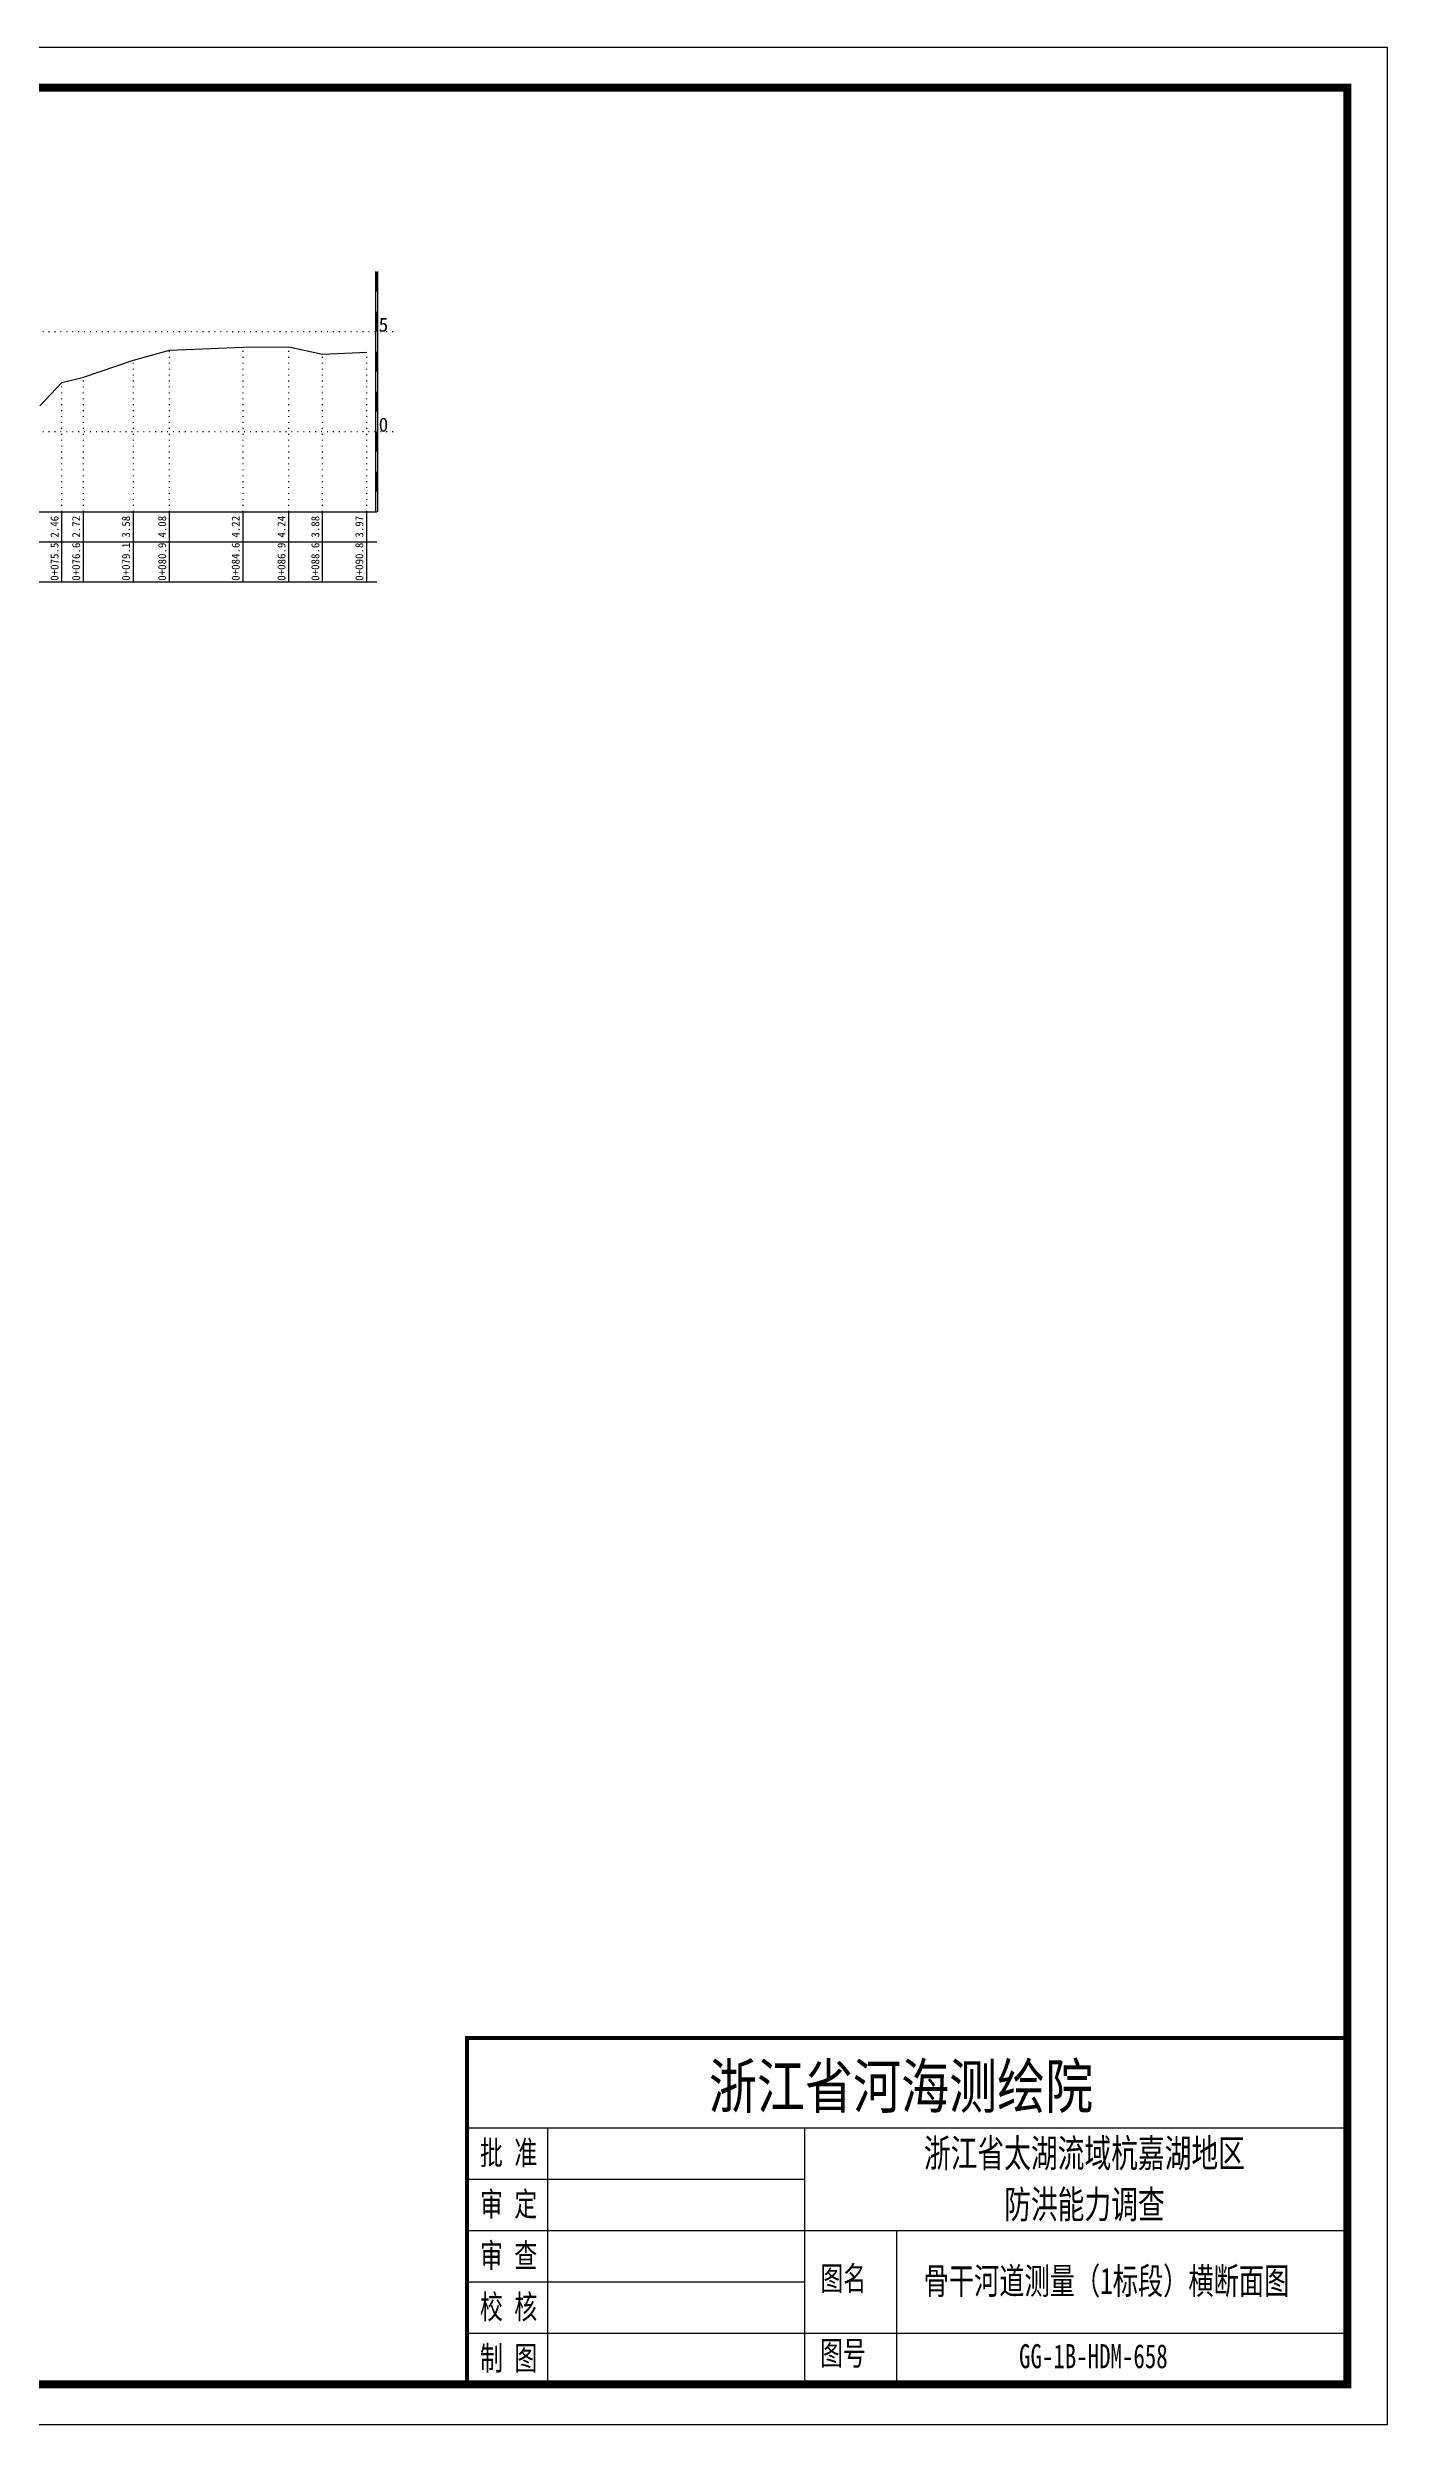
# Model space of a CAD drawing. Header units: millimetres. Extents: x 519117 to 522689, y 3371934 to 3372232.
# Drawn here: x 522521.6 to 522689, y 3371934.8 to 3372231.8 of the extents above; entities that cross this region are included whole.
import ezdxf
from ezdxf.enums import TextEntityAlignment as Align

# ---------------------------------------------------------------- set-up
doc = ezdxf.new("R2010")
doc.units = ezdxf.units.MM
doc.header["$LTSCALE"] = 0.4
doc.header["$MEASUREMENT"] = 0
doc.linetypes.add('X4', pattern=[1.6, 0, -1.6])
for name, color, linetype in [('DMX', 1, 'Continuous'), ('TEXT', 7, 'Continuous'), ('zdm1', 5, 'Continuous'), ('ZDMT5', 3, 'Continuous'), ('图框', 7, 'Continuous')]:
    doc.layers.add(name, color=color, linetype=linetype)
doc.styles.add('HDM', font='仿宋_GB2312.ttf')
doc.styles.add('tk2', font='SimSun.ttf', dxfattribs={"width": 0.8})

msp = doc.modelspace()

# ---------------------------------------------------------------- linework, layer by layer
at = {"lineweight": 100, "const_width": 0.5}
msp.add_lwpolyline([(522683.96, 3371983.1), (522573.96, 3371983.1), (522573.96, 3371939.82), (522683.96, 3371939.82), (522683.96, 3371983.1)], dxfattribs=at)
at = {"layer": 'DMX', "linetype": 'Continuous', "flags": 128}
msp.add_lwpolyline([(522520.58, 3372187.04), (522523.36, 3372189.97), (522526.06, 3372190.62), (522532.28, 3372192.77), (522536.81, 3372194.02), (522545.98, 3372194.37), (522551.71, 3372194.42), (522555.93, 3372193.52), (522561.43, 3372193.74)], dxfattribs=at)
at = {"layer": 'TEXT', "color": 0}
for p, q in [((522573.96, 3371971.9, 0), (522683.96, 3371971.9, 0)), ((522584.04, 3371971.9, 0), (522584.04, 3371946.23, 0)), ((522616.12, 3371971.9, 0), (522616.12, 3371946.23, 0)), ((522573.96, 3371965.48, 0), (522616.12, 3371965.48, 0)), ((522573.96, 3371959.07, 0), (522616.12, 3371959.07, 0)), ((522616.12, 3371959.07, 0), (522683.96, 3371959.07, 0)), ((522627.61, 3371959.07, 0), (522627.61, 3371939.82, 0)), ((522573.96, 3371952.65, 0), (522616.12, 3371952.65, 0)), ((522573.96, 3371946.23, 0), (522683.96, 3371946.23, 0)), ((522584.04, 3371946.23, 0), (522584.04, 3371939.82, 0)), ((522616.12, 3371946.23, 0), (522616.12, 3371939.82, 0))]:
    msp.add_line(p, q, dxfattribs=at)
at = {"layer": 'zdm1', "linetype": 'Continuous'}
for p, q in [((522562.56, 3372173.82), (522562.56, 3372203.82)), ((522562.81, 3372173.82), (522562.81, 3372203.82)), ((522334.53, 3372173.82), (522562.68, 3372173.82)), ((522323.28, 3372170.07), (522562.68, 3372170.07)), ((522323.28, 3372165.07), (522562.68, 3372165.07))]:
    msp.add_line(p, q, dxfattribs=at)
at = {"layer": 'zdm1', "linetype": 'X4'}
for p, q in [((522330.78, 3372196.32), (522565.18, 3372196.32)), ((522330.78, 3372183.82), (522565.18, 3372183.82))]:
    msp.add_line(p, q, dxfattribs=at)
at = {"layer": 'zdm1', "linetype": 'Continuous', "flags": 128}
for points in [[(522562.68, 3372201.32, 0.25, 0.25, 0), (522562.68, 3372203.82, 0.25, 0.25, 0)], [(522562.68, 3372196.32, 0.25, 0.25, 0), (522562.68, 3372198.82, 0.25, 0.25, 0)], [(522562.68, 3372191.32, 0.25, 0.25, 0), (522562.68, 3372193.82, 0.25, 0.25, 0)], [(522562.68, 3372186.32, 0.25, 0.25, 0), (522562.68, 3372188.82, 0.25, 0.25, 0)], [(522562.68, 3372181.32, 0.25, 0.25, 0), (522562.68, 3372183.82, 0.25, 0.25, 0)], [(522562.68, 3372176.32, 0.25, 0.25, 0), (522562.68, 3372178.82, 0.25, 0.25, 0)]]:
    msp.add_lwpolyline(points, format="xyseb", dxfattribs=at)
at = {"layer": 'ZDMT5', "linetype": 'X4'}
for p, q in [((522532.28, 3372173.82), (522532.28, 3372192.77)), ((522536.81, 3372173.82), (522536.81, 3372194.02)), ((522545.98, 3372173.82), (522545.98, 3372194.37)), ((522551.71, 3372173.82), (522551.71, 3372194.42)), ((522555.93, 3372173.82), (522555.93, 3372193.52)), ((522561.43, 3372173.82), (522561.43, 3372193.74)), ((522523.36, 3372173.82), (522523.36, 3372189.97)), ((522526.06, 3372173.82), (522526.06, 3372190.62))]:
    msp.add_line(p, q, dxfattribs=at)
at = {"layer": 'ZDMT5', "linetype": 'Continuous'}
for p, q in [((522523.36, 3372165.07), (522523.36, 3372173.82)), ((522526.06, 3372165.07), (522526.06, 3372173.82)), ((522532.28, 3372165.07), (522532.28, 3372173.82)), ((522536.81, 3372165.07), (522536.81, 3372173.82)), ((522545.98, 3372165.07), (522545.98, 3372173.82)), ((522551.71, 3372165.07), (522551.71, 3372173.82)), ((522555.93, 3372165.07), (522555.93, 3372173.82)), ((522561.43, 3372165.07), (522561.43, 3372173.82))]:
    msp.add_line(p, q, dxfattribs=at)
at = {"layer": '图框', "flags": 128}
msp.add_lwpolyline([(522268.96, 3371934.82), (522688.96, 3371934.82), (522688.96, 3372231.82), (522268.96, 3372231.82)], close=True, dxfattribs=at)
at = {"layer": '图框', "const_width": 1, "flags": 128}
msp.add_lwpolyline([(522293.96, 3371939.82), (522683.96, 3371939.82), (522683.96, 3372226.82), (522293.96, 3372226.82)], close=True, dxfattribs=at)

# ---------------------------------------------------------------- texts
at = {"layer": 'TEXT', "color": 7, "ltscale": 8, "style": 'tk2'}
for tag, p, s, height, width in [('浙江省河海测绘院', (522604.18, 3371974.33, 0), '（单位名称）', 5.5, 0.8), ('批 准', (522575.58, 3371967.27, 0), '批准', 3, 0.7), ('审 定', (522575.58, 3371960.85, 0), '审定', 3, 0.7), ('审 查', (522575.58, 3371954.44, 0), '审 查', 3, 0.7), ('图名', (522618.11, 3371951.56, 0), '审查', 3, 0.7), ('校 核', (522575.58, 3371948.02, 0), '校 核', 3, 0.7), ('制 图', (522575.58, 3371941.6, 0), '制 图', 3, 0.7), ('图号', (522618.06, 3371942.23, 0), '图号', 3, 0.7)]:
    msp.add_attdef(tag, p, s, height=height, dxfattribs=dict(at, width=width))
at = {"layer": 'TEXT', "color": 0, "style": 'tk2', "width": 0.7}
for tag, text, height, p in [('浙江省太湖流域杭嘉湖地区', '浙江省太湖流域杭嘉湖地区', 3.5, (522651.1, 3371968.71, -206.67)), ('防洪能力调查', '防洪能力调查', 3.5, (522651.1, 3371962.32, -206.67)), ('骨干河道测量（1标段）横断面图', '骨干河道测量（1标段）横断面图', 3.3, (522653.85, 3371952.75, -206.67)), ('GG-1B-HDM-658', 'GG-1B-HDM-001', 3, (522652.22, 3371943.35, -206.67))]:
    msp.add_attdef(tag, text=text, height=height, dxfattribs=at).set_placement(p, align=Align.MIDDLE_CENTER)
at = {"layer": 'zdm1', "linetype": 'Continuous', "style": 'HDM'}
for s, p in [('5', (522562.93, 3372196.32)), ('0', (522562.93, 3372183.82))]:
    msp.add_text(s, height=1.75, dxfattribs=at).set_placement(p)
at = {"layer": 'ZDMT5', "linetype": 'Continuous', "style": 'HDM'}
for s, p in [('2.46', (522523.23, 3372171.94)), ('2.72', (522525.93, 3372171.94)), ('3.58', (522532.16, 3372171.94)), ('4.08', (522536.68, 3372171.94)), ('4.22', (522545.86, 3372171.94)), ('4.24', (522551.58, 3372171.94)), ('3.88', (522555.81, 3372171.94)), ('3.97', (522561.31, 3372171.94)), ('0+075.5', (522523.23, 3372167.57)), ('0+076.6', (522525.93, 3372167.57)), ('0+079.1', (522532.16, 3372167.57)), ('0+080.9', (522536.68, 3372167.57)), ('0+084.6', (522545.86, 3372167.57)), ('0+086.9', (522551.58, 3372167.57)), ('0+088.6', (522555.81, 3372167.57)), ('0+090.8', (522561.31, 3372167.57))]:
    msp.add_text(s, height=1, rotation=90, dxfattribs=at).set_placement(p, align=Align.BOTTOM_CENTER)

doc.saveas('drawing.dxf')
